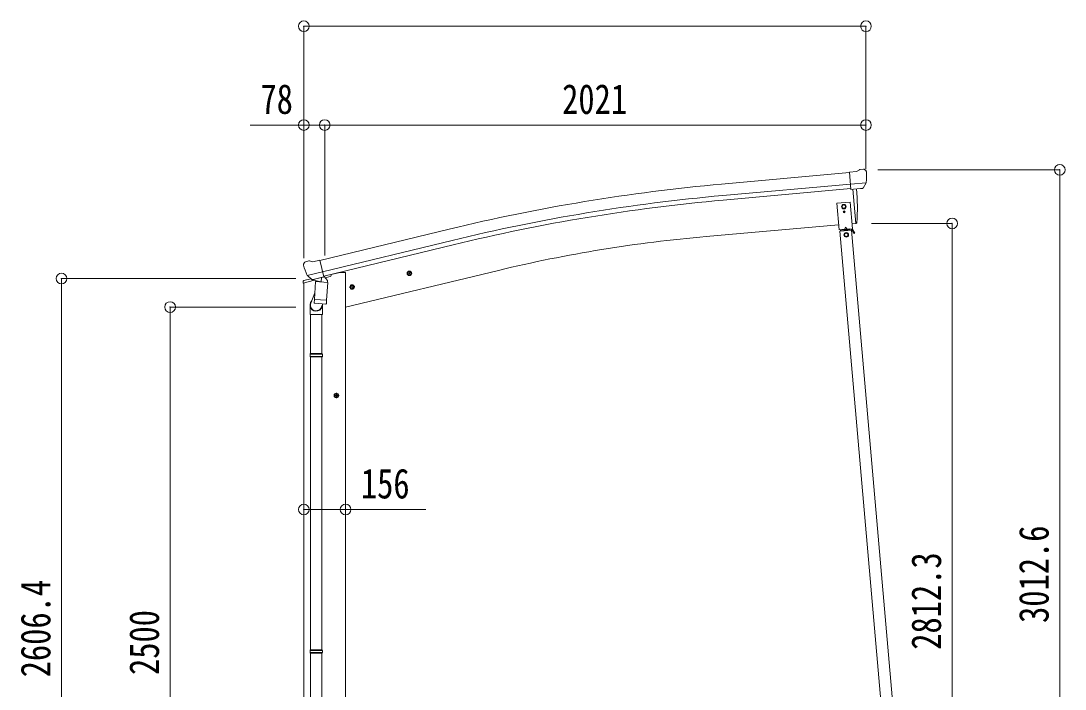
# Model space of a CAD drawing. Units: millimetres at full size, sheet at 1:40. Extents: x -11181 to 11305, y -7804 to 7716.
# Drawn here: x 3200 to 7099, y -2093 to 403 of the extents above; entities that cross this region are included whole.
import ezdxf
from ezdxf.enums import TextEntityAlignment as Align

# ---------------------------------------------------------------- set-up
doc = ezdxf.new("R2010")
doc.units = ezdxf.units.MM
doc.header["$LTSCALE"] = 40
doc.header["$PDMODE"] = 32
doc.header["$PDSIZE"] = 40
for name, color, linetype, lineweight in [('0-1_本体', 4, 'Continuous', 9), ('0-2_部品', 7, 'Continuous', 9), ('0-A_寸法', 6, 'Continuous', 9), ('1-1_GLASS', 4, 'Continuous', 9), ('1-2_GLASS_SEAL', 4, 'Continuous', 9)]:
    doc.layers.add(name, color=color, linetype=linetype, lineweight=lineweight)
doc.styles.add('ＭＳ ゴシック', font='')
doc.styles.get('ＭＳ ゴシック').set_extended_font_data('MS Gothic')

msp = doc.modelspace()

# ---------------------------------------------------------------- linework, layer by layer
at = {"layer": '0-1_本体'}
for p, q in [((6293.87, -163.45), (5816.94, -206.51)), ((6297.58, -206.29), (5820.8, -249.29)), ((6299.11, -223.27), (5822.33, -266.27)), ((6306.26, -225.9), (6317.42, -353.5)), ((4317.08, -492.21), (4800.01, -374.91)), ((6253.87, -359.06), (5759.55, -402.31)), ((6317.42, -353.5), (6303.68, -354.71)), ((4327.11, -533.98), (4810.15, -416.65)), ((4331.09, -550.55), (4814.17, -433.21)), ((4412.45, -665.83), (4983.92, -528.63)), ((4412.81, -536.17), (4412.81, -3165.55)), ((4256.81, -575.76), (4256.81, -3166.05))]:
    msp.add_line(p, q, dxfattribs=at)
msp.add_lwpolyline([(4412.81, -536.17), (4392.81, -536.17), (4359.3, -544.22)], dxfattribs=at)
for centre, radius, start, end in [((6441.54, -7132.95), 6954.55, 95.15276, 103.65276), ((6441.54, -7132.95), 6911.6, 95.15276, 103.65276), ((6441.54, -7132.95), 6894.55, 95.15276, 103.65276), ((6221.66, -5684.19), 5302.05, 95, 103.5)]:
    msp.add_arc(centre, radius, start, end, dxfattribs=at)
at = {"layer": '0-2_部品'}
for p, q in [((6320.3, -159.51), (6332.02, -152.75)), ((6346.92, -151.16), (6333.26, -152.36)), ((6356.06, -156.91), (6350.57, -152.31)), ((6320.3, -159.51), (6293.73, -161.84)), ((6299.39, -226.5), (6293.73, -161.84)), ((6357.12, -158.95), (6357.24, -160.3)), ((6356.6, -201.8), (6297.68, -206.96)), ((6309.35, -225.63), (6299.39, -226.5)), ((6306.26, -225.9), (6317.42, -353.5)), ((6342.96, -222.69), (6335.25, -223.36)), ((6345.35, -221.29), (6356.28, -202.35)), ((6317.42, -353.5), (6319.48, -353.25)), ((4259.83, -499.17), (4255.97, -505.46)), ((4262.92, -496.92), (4276.11, -493.75)), ((4290.67, -496.43), (4277.41, -493.73)), ((4290.67, -496.43), (4316.6, -490.2)), ((4255.61, -507.74), (4255.89, -508.89)), ((4269.66, -548.05), (4327.17, -534.24)), ((4359.04, -543.72), (4359.04, -547.03)), ((4641.29, -541.98), (4660.74, -537.31)), ((4645.85, -534.21), (4643.71, -541.4)), ((4653.14, -532.45), (4645.85, -534.21)), ((4653.35, -549.37), (4648.68, -529.93)), ((4658.31, -537.9), (4653.14, -532.45)), ((4656.18, -545.09), (4658.31, -537.9)), ((4254.48, -576.07), (4297.19, -565.82)), ((4254.48, -569.18), (4254.48, -576.07)), ((4282.99, -559.97), (4256.78, -566.27)), ((4286.52, -562.96), (4270.14, -548.47)), ((4289.22, -563.52), (4296.74, -561.72)), ((4290.06, -563.42), (4291.59, -563.05)), ((4291.59, -563.05), (4328.29, -554.24)), ((4293.43, -563.28), (4293.38, -564.02)), ((4294.13, -565.06), (4319.95, -571.5)), ((4301.05, -570.41), (4296.38, -637.24)), ((4346.74, -573.6), (4301.05, -570.41)), ((4302.83, -567.23), (4302.6, -570.52)), ((4322.34, -556.06), (4321.32, -570.67)), ((4328.29, -554.24), (4329.82, -553.87)), ((4331.38, -551.77), (4332.32, -551.83)), ((4332.32, -551.83), (4345.64, -567.15)), ((4336.31, -556.43), (4355.2, -551.89)), ((4342.06, -640.44), (4346.74, -573.6)), ((4345.64, -567.15), (4345.19, -573.49)), ((4439.22, -583.81), (4431.92, -585.56)), ((4439.43, -600.73), (4434.76, -581.28)), ((4444.39, -589.26), (4439.22, -583.81)), ((4298.11, -612.48), (4283.41, -651.03)), ((4427.37, -593.34), (4446.81, -588.67)), ((4431.92, -585.56), (4429.79, -592.76)), ((4442.26, -596.45), (4444.39, -589.26)), ((4280.04, -693.11), (4280.04, -658.76)), ((4295.52, -649.71), (4296.39, -637.24)), ((4295.91, -651.07), (4295.91, -651.07)), ((4342.06, -640.44), (4296.38, -637.24)), ((4297.36, -651.85), (4339.06, -654.76)), ((4327.45, -653.95), (4322.9, -665.27)), ((4326.04, -658.46), (4326.04, -693.11)), ((4342.05, -640.44), (4341.16, -653.13)), ((4326.04, -693.11), (4280.04, -693.11)), ((4282.04, -693.11), (4282.04, -839.81)), ((4324.04, -693.11), (4324.04, -839.81)), ((4280.04, -841.81), (4281.04, -839.81)), ((4326.04, -841.81), (4280.04, -841.81)), ((4326.04, -849.81), (4280.04, -849.81)), ((4325.04, -839.81), (4281.04, -839.81)), ((4325.04, -851.81), (4281.04, -851.81)), ((4282.04, -851.81), (4282.04, -1946)), ((4324.04, -851.81), (4324.04, -1946)), ((4326.04, -841.81), (4325.04, -839.81)), ((4326.04, -849.81), (4325.04, -851.81)), ((4326.04, -841.81), (4326.04, -849.81)), ((4388.56, -995.92), (4368.56, -995.92)), ((4378.56, -988.41), (4372.06, -992.17)), ((4372.06, -992.17), (4372.06, -999.67)), ((4372.06, -999.67), (4378.56, -1003.43)), ((4378.56, -1005.92), (4378.56, -985.92)), ((4385.06, -992.17), (4378.56, -988.41)), ((4280.04, -1948), (4281.04, -1946)), ((4326.04, -1948), (4280.04, -1948)), ((4325.04, -1946), (4281.04, -1946)), ((4326.04, -1948), (4325.04, -1946)), ((4326.04, -1948), (4326.04, -1956)), ((4326.04, -1956), (4280.04, -1956)), ((4325.04, -1958), (4281.04, -1958)), ((4282.04, -1958), (4282.04, -3058.18)), ((4324.04, -1958), (4324.04, -3058.18)), ((4326.04, -1956), (4325.04, -1958))]:
    msp.add_line(p, q, dxfattribs=at)
for points in [[(6309.35, -225.63), (6309.62, -225.7), (6335, -223.48), (6335.25, -223.36)], [(6356.67, -201.17), (6356.38, -202.16), (6356.28, -202.35)], [(4322.03, -555.65), (4331.75, -553.32), (4316.6, -490.2)], [(4643.71, -541.4), (4648.88, -546.85), (4656.18, -545.09)], [(4269.39, -547.47), (4269.98, -548.31), (4270.14, -548.47)], [(4322.03, -555.65), (4321.79, -555.8), (4297.02, -561.75), (4296.74, -561.72)], [(4429.79, -592.76), (4434.96, -598.2), (4442.26, -596.45)], [(4280.04, -841.81), (4280.04, -849.81), (4281.04, -851.81)], [(4378.56, -1003.43), (4385.06, -999.67), (4385.06, -992.17)], [(4280.04, -1948), (4280.04, -1956), (4281.04, -1958)]]:
    msp.add_lwpolyline(points, dxfattribs=at)
for centre, radius in [((4651.01, -539.65), 8.5), ((4651.01, -539.65), 7.7), ((4651.01, -539.65), 6.5), ((4437.09, -591.01), 8.5), ((4437.09, -591.01), 7.7), ((4437.09, -591.01), 6.5), ((4378.56, -995.92), 8.5), ((4378.56, -995.92), 7.7), ((4378.56, -995.92), 6.5)]:
    msp.add_circle(centre, radius, dxfattribs=at)
for centre, radius, start, end in [((6333.52, -155.35), 3, 95, 120), ((6347.36, -156.14), 5, 50.00648, 94.99352), ((6155.61, -177.94), 202.4, 353.4085, 5), ((5423.66, -297.69), 900, 356.63919, 4.64986), ((6319.11, -350.27), 3, 277, 356.63919), ((4264.09, -501.78), 5, 103.5, 148.5), ((4276.81, -496.67), 3, 78.5, 103.5), ((4452.69, -461.64), 202.4, 193.5, 205.09125), ((4257.48, -569.18), 3, 103.5, 180), ((4289.94, -562.93), 0.5, 248.23754, 283.5), ((4292.93, -563.24), 0.5, 356, 103.5), ((4294.37, -564.09), 1, 176, 256), ((4320.3, -570.53), 1.03, 250.03897, 351.96569), ((4322.94, -556.14), 0.604, 100.59842, 172.20595), ((4329.71, -553.39), 0.5, 283.5, 318.76246), ((4354.04, -547.03), 5, 283.5, 0), ((4310.04, -658.76), 30, 177.45142, 180), ((4297.46, -649.88), 1.95, 175.04017, 217.47766), ((4297.5, -649.85), 2, 217.40962, 266), ((4339.2, -652.77), 2, 266, 349.46843)]:
    msp.add_arc(centre, radius, start, end, dxfattribs=at)
for centre, major_axis, ratio, start_param, end_param in [((6361.45, -154.91), (-15.35, 3.44), 0.101033, 5.9751426, 5.9753737), ((6354.13, -159.21), (2.71, -1.31), 0.997474, 0.5366567, 1.3225652), ((6342.69, -219.69), (1.62, -2.54), 0.997631, 5.8041905, 5.8929484), ((6342.62, -219.58), (-3.5, 2.17), 0.650902, 2.1145521, 2.1873627), ((6342.75, -219.78), (1.62, -2.54), 0.997631, 5.965759, 6.7621801), ((4258.53, -507.03), (-1.57, -2.57), 0.99628, 4.712389, 5.4996506), ((4288.5, -560.7), (-0.73, -2.92), 0.997631, 5.8041905, 6.6006116), ((4288.56, -560.48), (2.63, 3.16), 0.650902, 4.0958226, 4.1686332), ((4288.53, -560.6), (-0.73, -2.92), 0.997631, 0.3902369, 0.4789948), ((4303.04, -658.46), (23, 0), 0.996195, 2.3585569, 6.3253237), ((4303.04, -658.46), (21, 0), 0.996195, 2.7786684, 5.9512394)]:
    msp.add_ellipse(centre, major_axis=major_axis, ratio=ratio, start_param=start_param, end_param=end_param, dxfattribs=at)
at = {"layer": '0-A_寸法'}
for p, q in [((4256.86, 383.01), (4256.86, 14.01)), ((4256.86, 383.01), (6355.81, 383.01)), ((6355.81, 383.01), (6355.81, 14.01)), ((4256.86, 14.01), (4056.86, 14.01)), ((4256.86, 14.01), (4256.86, -483.3)), ((4256.86, 14.01), (4334.81, 14.01)), ((4334.81, 14.01), (4334.81, -472.86)), ((4334.81, 14.01), (6355.81, 14.01)), ((6355.81, 14.01), (6355.81, -150.42)), ((7079.43, -153.15), (6400.39, -153.15)), ((7079.43, -3165.8), (7079.43, -153.15)), ((6677.63, -353.5), (6376.21, -353.5)), ((6677.63, -3165.8), (6677.63, -353.5)), ((3351.97, -3165.8), (3351.97, -559.43)), ((3351.97, -559.43), (4227.27, -559.43)), ((3757.52, -665.83), (4227.27, -665.83)), ((3757.52, -3165.8), (3757.52, -665.83)), ((4256.81, -1421.9), (4412.81, -1421.9)), ((4412.81, -1421.9), (4712.81, -1421.9))]:
    msp.add_line(p, q, dxfattribs=at)
for p in [(4256.86, 383.01), (6355.81, 383.01), (4256.86, 14.01), (4334.81, 14.01), (6355.81, 14.01), (7079.43, -153.15), (6677.63, -353.5), (3351.97, -559.43), (3757.52, -665.83), (4256.81, -1421.9), (4412.81, -1421.9)]:
    msp.add_point(p, dxfattribs=at)
at = {"layer": '1-1_GLASS'}
for p, q in [((6439.9, -2466.35), (6257.68, -382.35)), ((6483.73, -2462.51), (6301.51, -378.52))]:
    msp.add_line(p, q, dxfattribs=at)
at = {"layer": '1-2_GLASS_SEAL'}
for p, q in [((6273.51, -310.16), (6272.69, -310.15)), ((6275.95, -311.02), (6276.77, -311.04)), ((6302.75, -378.41), (6258.91, -382.24)), ((6303.66, -375.32), (6260.15, -379.12)), ((6260.41, -382.11), (6260.15, -379.12)), ((6274.85, -380.85), (6274.59, -377.86)), ((6274.81, -380.35), (6286.76, -379.3)), ((6279.66, -366.91), (6275.53, -375.77)), ((6279.66, -366.91), (6285.26, -374.92)), ((6286.81, -379.8), (6286.55, -376.81)), ((6301.25, -378.54), (6300.99, -375.55)), ((6301.21, -378.04), (6303.88, -377.81)), ((6314.36, -390.38), (6306.52, -376.81)), ((6309.7, -387.3), (6311.86, -386.05))]:
    msp.add_line(p, q, dxfattribs=at)
for points in [[(6305.3, -373.17), (6296.58, -273.55), (6246.77, -277.9), (6255.49, -377.52)], [(6272.99, -283.16), (6266.49, -286.92), (6266.49, -294.42), (6272.99, -298.17), (6279.49, -294.42), (6279.49, -286.92)], [(6295.51, -376.03), (6265.63, -378.64), (6265.45, -376.65), (6295.34, -374.04)], [(6282.22, -388.76), (6275.72, -392.51), (6275.72, -400.02), (6282.22, -403.77), (6288.72, -400.02), (6288.72, -392.51)]]:
    msp.add_lwpolyline(points, close=True, dxfattribs=at)
for points in [[(6272.69, -310.15), (6272.67, -310.97), (6273.49, -310.98)], [(6274.3, -311.81), (6274.28, -312.63), (6275.1, -312.65), (6275.12, -311.83)], [(6275.16, -309.37), (6275.17, -308.55), (6274.35, -308.54), (6274.34, -309.36)], [(6276.77, -311.04), (6276.79, -310.22), (6275.97, -310.2)], [(6314.36, -390.38), (6312.2, -391.63), (6304.36, -378.06)]]:
    msp.add_lwpolyline(points, dxfattribs=at)
for centre, radius in [((6272.99, -290.67), 8.5), ((6272.99, -290.67), 7.7), ((6272.99, -290.67), 6.5), ((6274.73, -310.59), 3.75), ((6282.22, -396.26), 8.5), ((6282.22, -396.26), 7.7), ((6282.22, -396.26), 6.5)]:
    msp.add_circle(centre, radius, dxfattribs=at)
for centre, radius, start, end in [((6273.48, -311.8), 0.82, 359, 89), ((6273.52, -309.34), 0.82, 269, 359), ((6275.94, -311.84), 0.82, 89, 179), ((6275.98, -309.38), 0.82, 179, 269), ((6303.92, -378.31), 3, 30, 95), ((6303.92, -378.31), 0.5, 30, 95)]:
    msp.add_arc(centre, radius, start, end, dxfattribs=at)

# ---------------------------------------------------------------- texts
at = {"layer": '0-A_寸法', "color": 7, "style": 'ＭＳ ゴシック', "width": 0.8}
for s, p in [('78', (4094.86, 22.01)), ('2021', (5221.31, 22.01)), ('156', (4469.81, -1413.9))]:
    msp.add_text(s, height=111.4, dxfattribs=at).set_placement(p, align=Align.BOTTOM_LEFT)
for s, p in [('3012.6', (7071.43, -1845.48)), ('2812.3', (6669.63, -1945.65)), ('2606.4', (3343.97, -2048.61)), ('2500', (3749.52, -2039.81))]:
    msp.add_text(s, height=111.4, rotation=90, dxfattribs=at).set_placement(p, align=Align.BOTTOM_LEFT)

doc.saveas('drawing.dxf')
